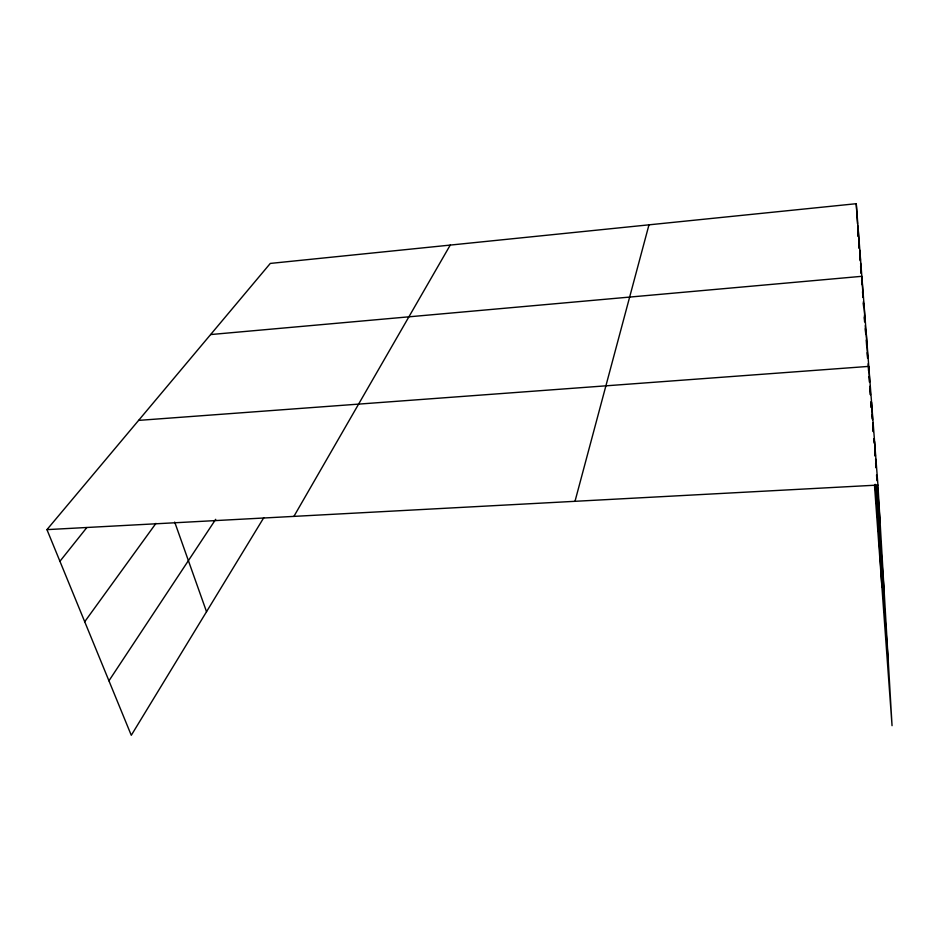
<?xml version="1.0" encoding="UTF-8"?>
<svg xmlns="http://www.w3.org/2000/svg" width="939" height="939" viewBox="0 0 939 939"><rect width="100%" height="100%" fill="white"/><g stroke="black" fill="none" stroke-linecap="round" stroke-linejoin="round"><path stroke-width="1.41" d="M574.997 501.309L648.978 224.832M293.907 516.38L450.239 245.079M263.789 517.682L131.284 735.296L46.95 529.631L270.291 263.425L856.251 203.704L877.93 485.064L892.05 725.683L874.491 485.369M108.936 680.81L215.7 519.326M84.71 621.724L155.944 523.375M59.932 561.287L86.787 527.601M210.618 334.554L861.849 276.312L863.117 297.475M138.596 420.39L868.786 366.386L869.714 381.985M46.95 529.631L877.93 485.064M174.701 522.084L206.533 611.723M857.976 232.109L858.305 236.452M858.751 242.25L859.185 248.049M859.737 255.291L860.171 260.842M860.594 266.406L861.122 273.343M861.65 280.292L861.979 284.564M862.518 291.677L862.953 297.381M863.387 303.074L863.716 307.346L863.375 301.701M864.361 315.88L864.796 321.572M865.335 328.685L865.77 334.378L865.277 325.622M866.204 340.012L866.638 345.634M867.167 352.653L867.601 358.275M868.563 370.917L868.07 363.839M868.986 376.539L869.42 382.15M869.96 389.169L870.383 394.791M871.357 407.491L870.923 401.822L871.239 407.62M871.897 414.58L872.214 418.841M872.765 425.93L873.188 431.6M873.74 438.724L874.068 443.067M874.725 451.753L875.066 456.084M875.618 463.326L875.946 467.669M876.932 480.686L876.545 474.899M877.272 485.017L880.125 522.542M876.193 485.463L884.303 593.648M875.171 484.301L888.353 662.594M859.831 250.185L860.441 260.22M860.617 263.096L861.216 273.12M857.976 226.053L859.302 247.978M856.251 203.704L857.46 223.588M857.8 229.269L858.234 236.417M858.762 245.056L858.927 247.931M874.573 441.53L875.43 456.037M875.606 458.936L876.122 467.645M871.545 402.162L872.589 419.721M872.754 422.644L873.282 431.424M869.972 386.234L870.476 394.732M875.876 485.498L881.932 587.262M866.274 333.744L867.73 358.111M863.962 303.825L865.007 321.267M864.326 317.499L864.584 321.854"/></g></svg>
